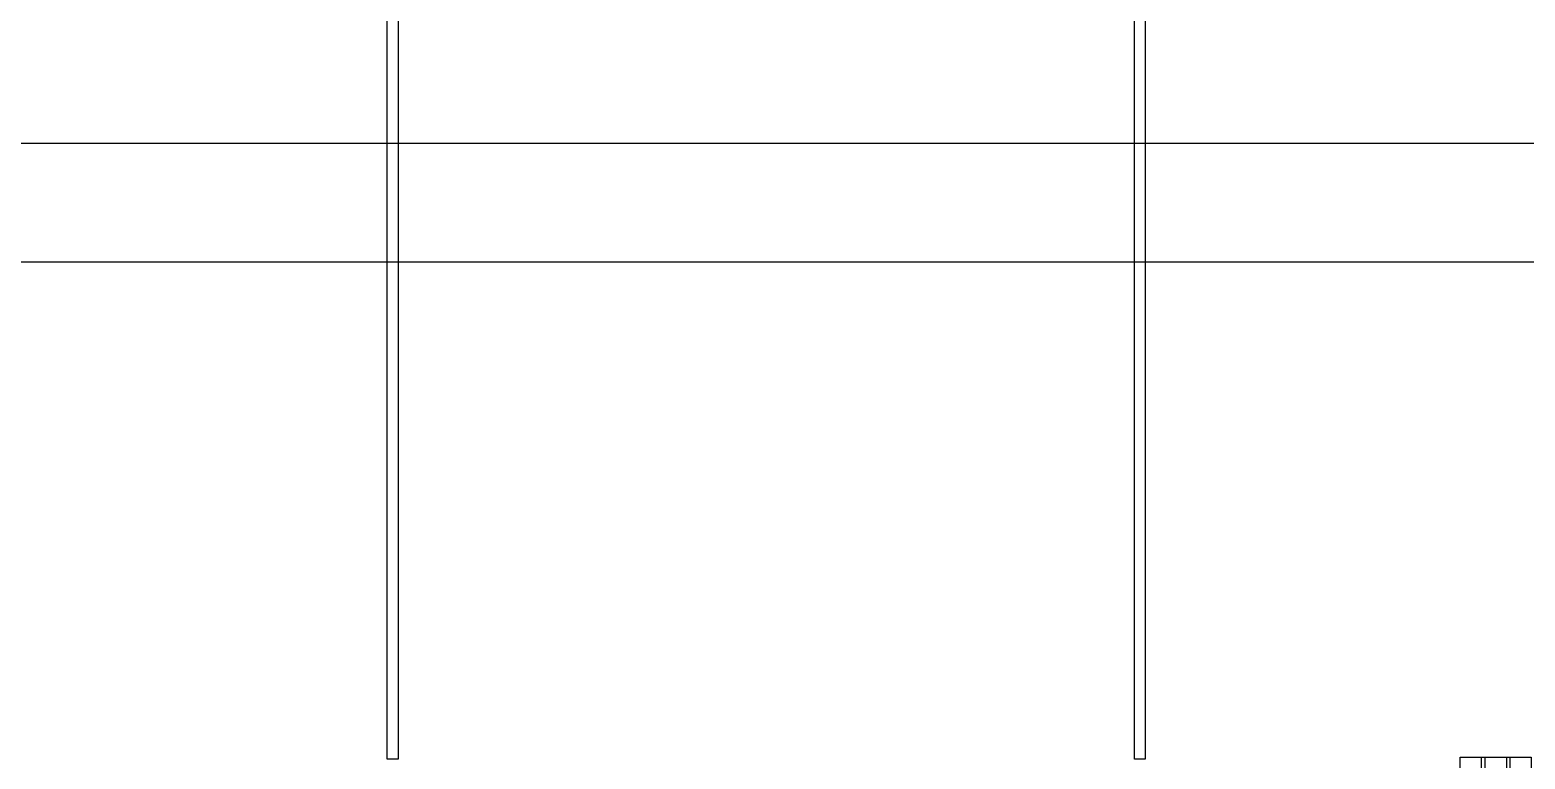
# Model space of a CAD drawing. Header units: millimetres. Extents: x 25083 to 52777, y 24772 to 45779.
# Drawn here: x 50698.7 to 51118.9, y 38859.9 to 39064.7 of the extents above; entities that cross this region are included whole.
import ezdxf

# ---------------------------------------------------------------- set-up
doc = ezdxf.new("R2010")
doc.units = ezdxf.units.MM

# ---------------------------------------------------------------- blocks, each defined once
blk = doc.blocks.new('zw$453D')
at = {"color": 1}
for p, q in [((1300, 200.38), (0, 200.38)), ((1300, 167.04), (0, 167.04))]:
    blk.add_line(p, q, dxfattribs=at)
for points in [[(338.5, 550.14), (341.5, 550.14), (341.5, 27.5), (338.5, 27.5)], [(548.5, 550.14), (551.5, 550.14), (551.5, 27.5), (548.5, 27.5)]]:
    blk.add_lwpolyline(points, close=True)
blk = doc.blocks.new('zw$5B1B')
at = {"color": 3}
for p, q in [((6, 63), (10, 59.1)), ((10, 59.1), (14, 63))]:
    blk.add_line(p, q, dxfattribs=at)
for points in [[(0, 83), (20, 83), (20, 0), (0, 0)], [(6, 83), (14, 83), (14, 63), (6, 63)], [(7, 83), (13, 83), (13, 63), (7, 63)]]:
    blk.add_lwpolyline(points, close=True, dxfattribs=at)
blk = doc.blocks.new('zw$F53E')
at = {"color": 7}
blk.add_blockref('zw$5B1B', (192.17, 42.67), dxfattribs=at)
blk = doc.blocks.new('zw$CF87')
at = {"color": 7}
blk.add_blockref('zw$F53E', (0, 159.51), dxfattribs=at)
blk = doc.blocks.new('zw$8624')
at = {"color": 7}
blk.add_blockref('zw$CF87', (317.83, 26.49), dxfattribs=at)
blk = doc.blocks.new('zw$B662')
at = {"color": 7}
blk.add_blockref('zw$8624', (58.92, 90.1), dxfattribs=at)

msp = doc.modelspace()

# ---------------------------------------------------------------- block references
msp.add_blockref('zw$453D', (50460.602, 38832.408))
at = {"color": 7}
msp.add_blockref('zw$B662', (50531.686, 38458.639), dxfattribs=at)

doc.saveas('drawing.dxf')
